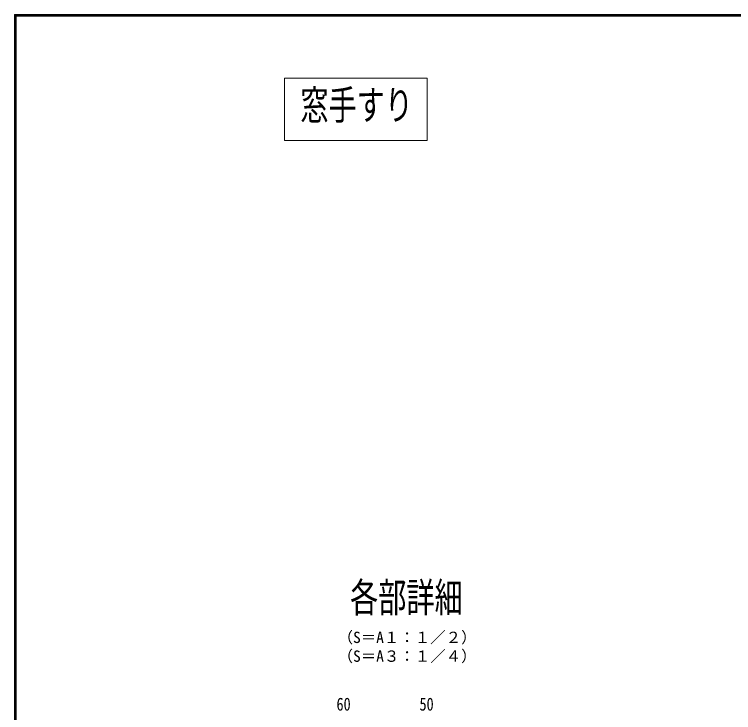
# Model space of a CAD drawing. Units: millimetres at full size; details may follow other scales. Extents: x -18823 to 1599, y -13140 to 1133.
# Drawn here: x -1603 to -650, y 207 to 1133 of the extents above; entities that cross this region are included whole.
import ezdxf
from ezdxf.enums import TextEntityAlignment as Align

# ---------------------------------------------------------------- set-up
doc = ezdxf.new("R2010")
doc.units = ezdxf.units.MM
doc.header["$LTSCALE"] = 4
for name, color, linetype, lineweight in [('0-0_0', 7, 'Continuous', 18), ('0-1_1手摺寸法', 3, 'Continuous', 18), ('0-D_WAKU', 7, 'Continuous', 18)]:
    doc.layers.add(name, color=color, linetype=linetype, lineweight=lineweight)
doc.styles.add('ＭＳ ゴシック', font='')
doc.styles.get('ＭＳ ゴシック').set_extended_font_data('MS Gothic')

msp = doc.modelspace()

# ---------------------------------------------------------------- linework, layer by layer
at = {"layer": '0-0_0'}
msp.add_lwpolyline([(-1056.148, 966.139), (-1245.262, 966.139), (-1245.262, 1048.465), (-1056.148, 1048.465)], close=True, dxfattribs=at)
at = {"layer": '0-D_WAKU'}
for p, q in [((-1603.2, 1133.2), (-1603.2, -1129.2)), ((1599.2, 1133.2), (-1603.2, 1133.2)), ((-1602.6, 1132.6), (-1602.6, -1128.6)), ((1598.6, 1132.6), (-1602.6, 1132.6)), ((-1602, 1132), (-1602, -1128)), ((1598, 1132), (-1602, 1132)), ((-1601.4, 1131.4), (-1601.4, -1127.4)), ((1597.4, 1131.4), (-1601.4, 1131.4)), ((-1600.8, 1130.8), (-1600.8, -1126.8)), ((1596.8, 1130.8), (-1600.8, 1130.8))]:
    msp.add_line(p, q, dxfattribs=at)

# ---------------------------------------------------------------- texts
at = {"layer": '0-0_0', "style": 'ＭＳ ゴシック', "width": 0.7}
for s, p in [('窓手すり', (-1224.198, 981.755)), ('各部詳細', (-1158.274, 328.857))]:
    msp.add_text(s, height=39.1, dxfattribs=at).set_placement(p, align=Align.BOTTOM_LEFT)
at = {"layer": '0-0_0', "style": 'ＭＳ ゴシック'}
for s, p in [('（S＝A１：１／２）', (-1174.796, 295.233)), ('（S＝A３：１／４）', (-1174.796, 270.326))]:
    msp.add_text(s, height=15.01, dxfattribs=at).set_placement(p, align=Align.BOTTOM_LEFT)
at = {"layer": '0-1_1手摺寸法', "color": 7, "style": 'ＭＳ ゴシック', "width": 0.8}
for s, p in [('60', (-1176.26, 204.935)), ('50', (-1066.26, 204.935))]:
    msp.add_text(s, height=17.27, dxfattribs=at).set_placement(p, align=Align.BOTTOM_LEFT)

doc.saveas('drawing.dxf')
